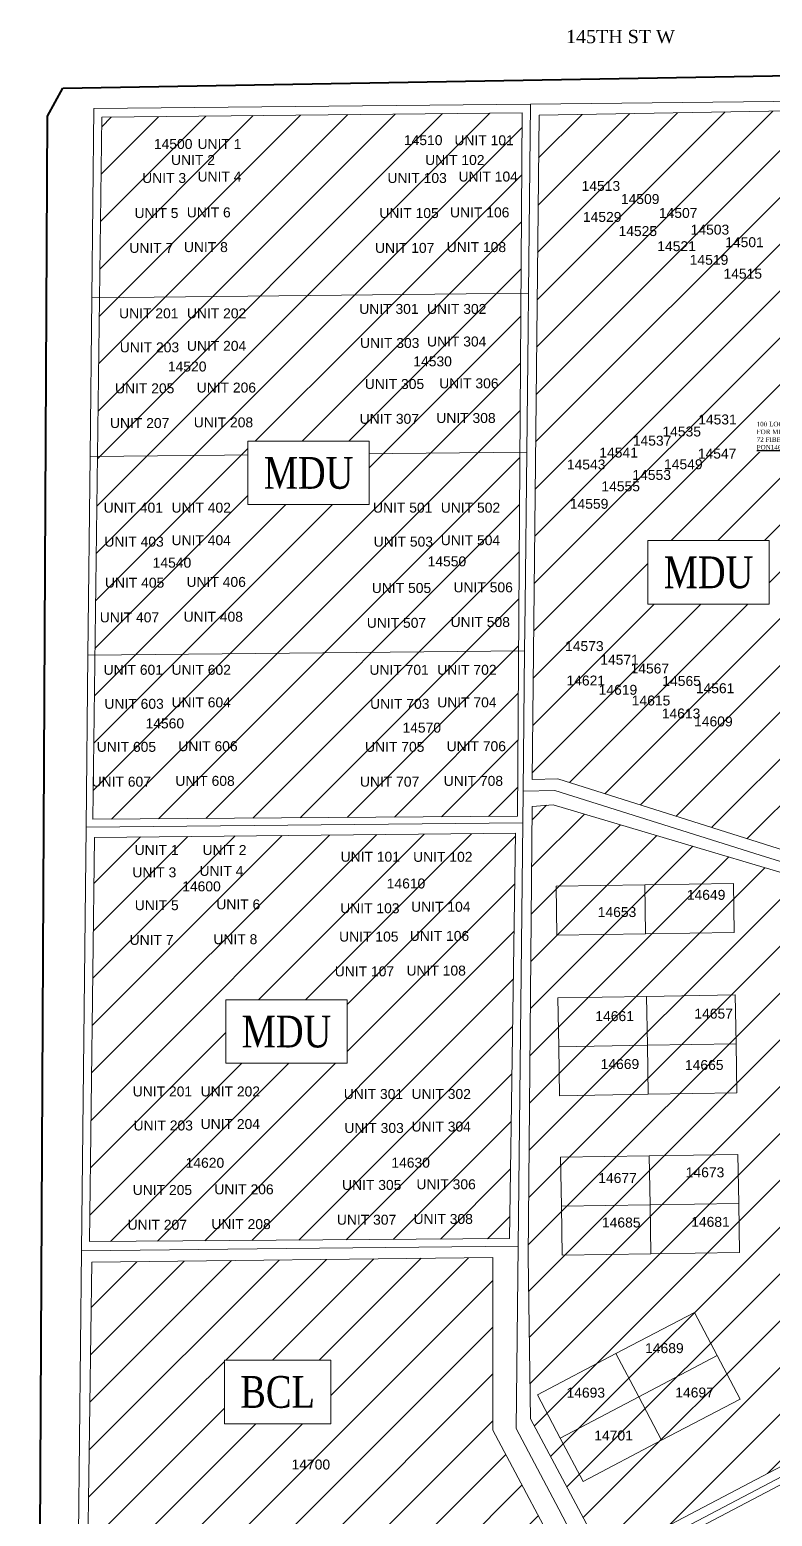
# Model space of a CAD drawing. Header units: feet. Extents: x 865220 to 5696323, y -2240498 to 1923703.
# Drawn here: x 2846485 to 2847046, y 962111 to 963234 of the extents above; entities that cross this region are included whole.
import ezdxf
from ezdxf import colors
from ezdxf.entities.mleader import LeaderData, LeaderLine
from ezdxf.enums import TextEntityAlignment as Align
from ezdxf.lldxf.tags import DXFTag
from ezdxf.math import Vec2, Vec3

# ---------------------------------------------------------------- set-up
doc = ezdxf.new("R2010")
doc.units = ezdxf.units.FT
doc.header["$LTSCALE"] = 0.015
doc.header["$MEASUREMENT"] = 0
for name, color, linetype in [('144A', 112, '144A'), ('Dakota County Addresses', 7, 'Continuous'), ('Dakota County Parcels', 7, 'Continuous'), ('DETAIL', 7, 'Continuous'), ('NOTES', 7, 'Continuous'), ('STREET NAME', 7, 'Continuous')]:
    doc.layers.add(name, color=color, linetype=linetype)
doc.layers.add('WORK BOUNDARY', color=110, linetype='Continuous', lineweight=40)
doc.styles.add('Dimensions 100', font='arial.ttf')
doc.styles.add('Line', font='txt.shx', dxfattribs={"height": 3})
doc.styles.add('SIMPLEX', font='times.ttf', dxfattribs={"width": 0.8})
doc.styles.get("Standard").update_dxf_attribs({"font": 'times.ttf'})
tags = doc.linetypes.add('144A', pattern='A,80,-5,["144A",Line,S=1.5,R=0,X=0,Y=-1.5],-24', length=109).pattern_tags.tags
tags[6] = DXFTag(74, 10)

# ---------------------------------------------------------------- blocks, each defined once
blk = doc.blocks.new('ACMAP_ANN_TEMPLATE_Dakota County Addresses')
at = {"layer": 'Dakota County Addresses', "style": 'Dimensions 100'}
blk.add_attdef('DakotaCountyAddress', text='', height=50, dxfattribs=at).set_placement((0, 0), align=Align.CENTER)

msp = doc.modelspace()

# ---------------------------------------------------------------- hatches: boundary and pattern name
at = {"layer": 'NOTES', "ltscale": 50}
h = msp.add_hatch(dxfattribs=at)
h.set_pattern_fill('ANSI31', color=5, scale=200)
h.paths.add_polyline_path([(2846894.1, 962064.8), (2846526.1, 961872), (2846532.1, 962302.9), (2846834.9, 962306.6), (2846834.9, 962176.2)])
h.paths.add_polyline_path([(2847768.4, 962922.6), (2847947.3, 962924.5), (2847948.3, 963200.9), (2847769.4, 963199.1)])
h.paths.add_polyline_path([(2847986.9, 962628.6), (2848082.6, 962678.6), (2848082.9, 962813), (2847988.5, 962812.2)])
h = msp.add_hatch(dxfattribs=at)
h.set_pattern_fill('ANSI31', color=1, scale=200)
edge = h.paths.add_edge_path()
edge.add_line((2846861.7, 962307), (2846864.7, 962647.2))
edge.add_line((2846864.7, 962647.2), (2846880.5, 962648.5))
edge.add_line((2846880.5, 962648.5), (2847155.3, 962566.9))
edge.add_line((2847155.3, 962566.9), (2847278.4, 962568.9))
edge.add_arc((2847593.7, 962593.6), 316.3, 184.4709, 206.9462)
edge.add_line((2847311.8, 962450.2), (2847380.9, 962321.1))
edge.add_line((2847380.9, 962321.1), (2846919.9, 962078.9))
edge.add_line((2846919.9, 962078.9), (2846863.5, 962184.7))
edge.add_line((2846863.5, 962184.7), (2846861.7, 962307))
edge = h.paths.add_edge_path()
edge.add_line((2847346.6, 962596), (2847354.8, 962542.9))
edge.add_arc((2847528.5, 962571.7), 176.1, 189.4249, 210.0091)
edge.add_line((2847376, 962483.6), (2847447.8, 962346.8))
edge.add_line((2847447.8, 962346.8), (2847757.3, 962508.2))
edge.add_line((2847757.3, 962508.2), (2847756.6, 962852.1))
edge.add_line((2847756.6, 962852.1), (2847525.3, 962848))
edge.add_line((2847525.3, 962848), (2847523.4, 962687.8))
edge.add_line((2847523.4, 962687.8), (2847346.6, 962596))
h.paths.add_polyline_path([(2847330.9, 963193.6), (2847328.9, 962860.2), (2847756.8, 962863.7), (2847758.3, 963196.7)])
h = msp.add_hatch(dxfattribs=at)
h.set_pattern_fill('ANSI31', color=30, scale=200)
h.paths.add_polyline_path([(2846532.8, 962637.6), (2846853.6, 962639.9), (2846857.2, 963171.3), (2846539.6, 963167.8)])
h.paths.add_polyline_path([(2846534.2, 962623.9), (2846530.3, 962318.6), (2846847.5, 962320.8), (2846852.2, 962627)])
h.paths.add_polyline_path([(2846869.9, 963169.4), (2846864.7, 962667.7), (2846884.2, 962668.2), (2847157.4, 962581.8), (2847274.9, 962581.8), (2847344.4, 962609.2), (2847510, 962697.7), (2847512.1, 962848.3), (2847317.9, 962847.8), (2847318.4, 963177.3)])
h.paths.add_polyline_path([(2847943.9, 962701.8), (2847768.6, 962699.4), (2847766.9, 962513.8), (2847946.3, 962607.4)])
h.paths.add_polyline_path([(2847767.5, 962710.2), (2847951.5, 962712), (2847978.5, 962712.3), (2847978.9, 962822.3), (2848092.9, 962821.8), (2848092.4, 962684.7), (2848573.9, 962937.5), (2848573.9, 962949.1), (2848380.3, 962947.1), (2848352.2, 962997.6), (2848250.8, 962996.6), (2848193.9, 963101.4), (2848161.9, 963101.1), (2848161, 963186.1), (2848007.3, 963184.5), (2848007.3, 962914.8), (2847952.3, 962914.5), (2847768.3, 962912.6)])

# ---------------------------------------------------------------- linework, layer by layer
at = {"layer": '144A', "lineweight": 5, "ltscale": 100, "flags": 128}
msp.add_lwpolyline([(2846455.3, 962896.5), (2846454.5, 962852.4), (2846453.4, 962765.9), (2846452.4, 962688), (2846451.4, 962610), (2846450.4, 962532), (2846449.4, 962454), (2846448.4, 962376), (2846447.4, 962298), (2846446.5, 962223.1), (2846445.5, 962148.1), (2846444.6, 962075.2), (2846442.2, 961890.2), (2846441.2, 961813.1), (2846541.3, 961866.3), (2846913.4, 962061.9), (2847154.2, 962188.5), (2847160.7, 962192.4)], dxfattribs=at)
at = {"layer": 'Dakota County Parcels', "lineweight": 5}
for p, q in [((2846532, 963031.5), (2846533.5, 963174.4)), ((2846533.5, 963174.4), (2846863.4, 963177.8)), ((2846861.9, 963034.9), (2846863.4, 963177.8)), ((2847090.9, 963180.1), (2846863.4, 963177.8)), ((2846530.7, 962911.5), (2846532, 963031.5)), ((2846532, 963031.5), (2846861.9, 963034.9)), ((2846861.6, 963007.8), (2846861.9, 963034.9)), ((2846860.6, 962914.9), (2846861.6, 963007.8)), ((2846530.7, 962911.5), (2846860.6, 962914.9)), ((2846859.4, 962799.5), (2846860.6, 962914.9)), ((2846859, 962764.9), (2846859.4, 962799.5)), ((2846529.1, 962761.5), (2846859, 962764.9)), ((2846857.9, 962658.9), (2846859, 962764.9)), ((2846857.6, 962634.9), (2846857.9, 962658.9)), ((2846881.8, 962659.3), (2846857.9, 962658.9)), ((2847036.9, 962610.5), (2846881.8, 962659.3)), ((2846527.7, 962631.5), (2846857.6, 962634.9)), ((2846854.2, 962315), (2846857.6, 962634.9)), ((2847154.5, 962573.4), (2847036.9, 962610.5)), ((2846949.8, 962588), (2847016.7, 962589.1)), ((2847017.4, 962552.1), (2847016.7, 962589.1)), ((2846882.8, 962586.9), (2846949.8, 962588)), ((2846883.4, 962549.9), (2846882.8, 962586.9)), ((2846950.4, 962551), (2846949.8, 962588)), ((2846950.4, 962551), (2846883.4, 962549.9)), ((2847017.4, 962552.1), (2846950.4, 962551)), ((2846884.2, 962502.7), (2846951.2, 962503.8)), ((2846884.8, 962465.7), (2846884.2, 962502.7)), ((2846951.2, 962503.8), (2847018.1, 962504.9)), ((2846951.2, 962503.8), (2846951.8, 962466.8)), ((2847018.8, 962467.9), (2847018.1, 962504.9)), ((2846884.8, 962465.7), (2846951.8, 962466.8)), ((2846885.4, 962428.7), (2846884.8, 962465.7)), ((2846951.8, 962466.8), (2847018.8, 962467.9)), ((2846951.8, 962466.8), (2846952.4, 962429.8)), ((2847019.4, 962430.9), (2847018.8, 962467.9)), ((2846885.4, 962428.7), (2846952.4, 962429.8)), ((2846952.4, 962429.8), (2847019.4, 962430.9)), ((2846886.2, 962382.2), (2846953.2, 962383.3)), ((2846886.8, 962345.2), (2846886.2, 962382.2)), ((2846953.2, 962383.3), (2847020.1, 962384.4)), ((2846953.2, 962383.3), (2846953.8, 962346.3)), ((2847020.8, 962347.4), (2847020.1, 962384.4)), ((2846886.8, 962345.2), (2846953.8, 962346.3)), ((2846887.4, 962308.2), (2846886.8, 962345.2)), ((2846953.8, 962346.3), (2847020.8, 962347.4)), ((2846953.8, 962346.3), (2846954.4, 962309.3)), ((2847021.4, 962310.4), (2847020.8, 962347.4)), ((2846854.2, 962315), (2846852.7, 962177.4)), ((2846887.4, 962308.2), (2846954.4, 962309.3)), ((2846954.4, 962309.3), (2847021.4, 962310.4)), ((2846928, 962234), (2846987.3, 962265.1)), ((2847004.5, 962232.4), (2846987.3, 962265.1)), ((2846868.7, 962202.8), (2846928, 962234)), ((2846945.2, 962201.2), (2846928, 962234)), ((2846945.2, 962201.2), (2847004.5, 962232.4)), ((2847021.8, 962199.6), (2847004.5, 962232.4)), ((2846868.7, 962202.8), (2846885.9, 962170)), ((2846885.9, 962170), (2846945.2, 962201.2)), ((2846962.5, 962168.5), (2846945.2, 962201.2)), ((2846962.5, 962168.5), (2847021.8, 962199.6)), ((2846852.7, 962177.4), (2846884.8, 962116.3)), ((2846885.9, 962170), (2846903.2, 962137.3)), ((2846903.2, 962137.3), (2846962.5, 962168.5)), ((2846884.8, 962116.3), (2846911.1, 962066.3))]:
    msp.add_line(p, q, dxfattribs=at)
for points in [[(2846519.4, 961860.5), (2846519.7, 961882.5), (2846524.3, 962311.6), (2846527.7, 962631.5), (2846529.1, 962761.5), (2846530.7, 962911.5)], [(2846519.4, 961860.5), (2846538.9, 961870.7), (2846911.1, 962066.3), (2847151.9, 962192.9), (2847389.3, 962317.7)], [(2846524.3, 962311.6), (2846679.2, 962313.2), (2846854.2, 962315)]]:
    msp.add_lwpolyline(points, dxfattribs=at)
at = {"layer": 'NOTES', "color": 30, "lineweight": 5, "ltscale": 50, "flags": 128}
for points in [[(2846869.9, 963169.4), (2846864.7, 962667.7), (2846884.2, 962668.2), (2847157.4, 962581.8), (2847274.9, 962581.8), (2847344.4, 962609.2), (2847510, 962697.7), (2847512.1, 962848.3), (2847317.9, 962847.8), (2847318.4, 963177.3)], [(2846532.8, 962637.6), (2846853.6, 962639.9), (2846857.2, 963171.3), (2846539.6, 963167.8)], [(2846534.2, 962623.9), (2846530.3, 962318.6), (2846847.5, 962320.8), (2846852.2, 962627)]]:
    msp.add_lwpolyline(points, close=True, dxfattribs=at)
at = {"layer": 'NOTES', "color": 1, "lineweight": 5, "ltscale": 50, "flags": 128}
msp.add_lwpolyline([(2846861.7, 962307), (2846864.7, 962647.2), (2846880.5, 962648.5), (2847155.3, 962566.9), (2847278.4, 962568.9, 0.098383), (2847311.8, 962450.2), (2847380.9, 962321.1), (2846919.9, 962078.9), (2846863.5, 962184.7), (2846861.7, 962307)], format="xyb", dxfattribs=at)
at = {"layer": 'NOTES', "color": 5, "lineweight": 5, "ltscale": 50, "flags": 128}
msp.add_lwpolyline([(2846894.1, 962064.8), (2846526.1, 961872), (2846532.1, 962302.9), (2846834.9, 962306.6), (2846834.9, 962176.2), (2846894.1, 962064.8)], dxfattribs=at)
at = {"layer": 'WORK BOUNDARY', "ltscale": 50, "flags": 128}
msp.add_lwpolyline([(2846510.2, 963189.8), (2847973.4, 963215.3), (2848166.7, 963215.3), (2848166.7, 963094.8), (2848200.5, 963094.8), (2848255, 962999.4), (2848355, 962999.4), (2848385.9, 962946.6), (2848569.9, 962946.6), (2848603, 962911.3), (2848946.6, 963111.7), (2848946.6, 962770.3), (2848898.3, 962669), (2848898.3, 962481.4), (2849079.4, 962481.4), (2849060.6, 961558.2), (2847761.1, 961558.2), (2847761.1, 960574.7), (2846501.1, 960562.3), (2846485.2, 960583.8), (2846498.7, 963168.7)], close=True, dxfattribs=at)

# ---------------------------------------------------------------- block references
at = {"layer": 'Dakota County Addresses', "lineweight": 5, "xscale": 0.15, "yscale": 0.15, "zscale": 0.15}
for p, values in [((2846593.5, 963143.9), {'DakotaCountyAddress': '14500'}), ((2846628.5, 963143.9), {'DakotaCountyAddress': 'UNIT 1'}), ((2846782.4, 963146.8), {'DakotaCountyAddress': '14510'}), ((2846828.4, 963146.7), {'DakotaCountyAddress': 'UNIT 101'}), ((2846608.5, 963131.8), {'DakotaCountyAddress': 'UNIT 2'}), ((2846806.3, 963131.8), {'DakotaCountyAddress': 'UNIT 102'}), ((2846586.7, 963118.2), {'DakotaCountyAddress': 'UNIT 3'}), ((2846628.5, 963119.3), {'DakotaCountyAddress': 'UNIT 4'}), ((2846777.8, 963118.2), {'DakotaCountyAddress': 'UNIT 103'}), ((2846831.5, 963119.3), {'DakotaCountyAddress': 'UNIT 104'}), ((2846916.6, 963112.2), {'DakotaCountyAddress': '14513'}), ((2846946.3, 963102.3), {'DakotaCountyAddress': '14509'}), ((2846580.9, 963091.7), {'DakotaCountyAddress': 'UNIT 5'}), ((2846620.4, 963092.2), {'DakotaCountyAddress': 'UNIT 6'}), ((2846771.7, 963091.7), {'DakotaCountyAddress': 'UNIT 105'}), ((2846825.1, 963092.2), {'DakotaCountyAddress': 'UNIT 106'}), ((2846917.6, 963088.8), {'DakotaCountyAddress': '14529'}), ((2846975, 963091.8), {'DakotaCountyAddress': '14507'}), ((2846944.5, 963078.1), {'DakotaCountyAddress': '14525'}), ((2846999, 963079.2), {'DakotaCountyAddress': '14503'}), ((2846577, 963065.4), {'DakotaCountyAddress': 'UNIT 7'}), ((2846618.2, 963066), {'DakotaCountyAddress': 'UNIT 8'}), ((2846768.4, 963065.4), {'DakotaCountyAddress': 'UNIT 107'}), ((2846822.6, 963066), {'DakotaCountyAddress': 'UNIT 108'}), ((2846973.8, 963066.7), {'DakotaCountyAddress': '14521'}), ((2847025.1, 963069.7), {'DakotaCountyAddress': '14501'}), ((2846998.3, 963056.4), {'DakotaCountyAddress': '14519'}), ((2847023.8, 963045.9), {'DakotaCountyAddress': '14515'}), ((2846756.5, 963019.3), {'DakotaCountyAddress': 'UNIT 301'}), ((2846807.7, 963019.3), {'DakotaCountyAddress': 'UNIT 302'}), ((2846575.1, 963016), {'DakotaCountyAddress': 'UNIT 201'}), ((2846626.3, 963016), {'DakotaCountyAddress': 'UNIT 202'}), ((2846575.6, 962990.3), {'DakotaCountyAddress': 'UNIT 203'}), ((2846626.3, 962991.4), {'DakotaCountyAddress': 'UNIT 204'}), ((2846757.1, 962993.6), {'DakotaCountyAddress': 'UNIT 303'}), ((2846807.7, 962994.7), {'DakotaCountyAddress': 'UNIT 304'}), ((2846604.1, 962975.8), {'DakotaCountyAddress': '14520'}), ((2846789.5, 962979.7), {'DakotaCountyAddress': '14530'}), ((2846760.7, 962962.6), {'DakotaCountyAddress': 'UNIT 305'}), ((2846816.9, 962963.1), {'DakotaCountyAddress': 'UNIT 306'}), ((2846572, 962959.3), {'DakotaCountyAddress': 'UNIT 205'}), ((2846633.7, 962959.9), {'DakotaCountyAddress': 'UNIT 206'}), ((2846568.2, 962933.1), {'DakotaCountyAddress': 'UNIT 207'}), ((2846631.5, 962933.6), {'DakotaCountyAddress': 'UNIT 208'}), ((2846756.8, 962936.3), {'DakotaCountyAddress': 'UNIT 307'}), ((2846814.7, 962936.9), {'DakotaCountyAddress': 'UNIT 308'}), ((2847004.7, 962935.8), {'DakotaCountyAddress': '14531'}), ((2846955.3, 962919.8), {'DakotaCountyAddress': '14537'}), ((2846977.7, 962926.7), {'DakotaCountyAddress': '14535'}), ((2846930, 962910.8), {'DakotaCountyAddress': '14541'}), ((2847004.4, 962910), {'DakotaCountyAddress': '14547'}), ((2846905.5, 962901.8), {'DakotaCountyAddress': '14543'}), ((2846978.9, 962902), {'DakotaCountyAddress': '14549'}), ((2846931.6, 962885.3), {'DakotaCountyAddress': '14555'}), ((2846955, 962893.9), {'DakotaCountyAddress': '14553'}), ((2846563.4, 962869.2), {'DakotaCountyAddress': 'UNIT 401'}), ((2846614.7, 962869.2), {'DakotaCountyAddress': 'UNIT 402'}), ((2846766.9, 962869.2), {'DakotaCountyAddress': 'UNIT 501'}), ((2846818.1, 962869.2), {'DakotaCountyAddress': 'UNIT 502'}), ((2846907.7, 962872.1), {'DakotaCountyAddress': '14559'}), ((2846564, 962843.5), {'DakotaCountyAddress': 'UNIT 403'}), ((2846614.7, 962844.6), {'DakotaCountyAddress': 'UNIT 404'}), ((2846767.4, 962843.5), {'DakotaCountyAddress': 'UNIT 503'}), ((2846818.1, 962844.6), {'DakotaCountyAddress': 'UNIT 504'}), ((2846592.6, 962827.6), {'DakotaCountyAddress': '14540'}), ((2846800.3, 962828.6), {'DakotaCountyAddress': '14550'}), ((2846564.4, 962812.5), {'DakotaCountyAddress': 'UNIT 405'}), ((2846626, 962813.1), {'DakotaCountyAddress': 'UNIT 406'}), ((2846766, 962808.5), {'DakotaCountyAddress': 'UNIT 505'}), ((2846827.7, 962809), {'DakotaCountyAddress': 'UNIT 506'}), ((2846560.5, 962786.3), {'DakotaCountyAddress': 'UNIT 407'}), ((2846623.8, 962786.8), {'DakotaCountyAddress': 'UNIT 408'}), ((2846825.5, 962782.8), {'DakotaCountyAddress': 'UNIT 508'}), ((2846762.2, 962782.2), {'DakotaCountyAddress': 'UNIT 507'}), ((2846904.1, 962764.6), {'DakotaCountyAddress': '14573'}), ((2846930.7, 962754.3), {'DakotaCountyAddress': '14571'}), ((2846563.4, 962746.7), {'DakotaCountyAddress': 'UNIT 601'}), ((2846614.7, 962746.7), {'DakotaCountyAddress': 'UNIT 602'}), ((2846764.2, 962746.7), {'DakotaCountyAddress': 'UNIT 701'}), ((2846815.4, 962746.7), {'DakotaCountyAddress': 'UNIT 702'}), ((2846905.2, 962738.6), {'DakotaCountyAddress': '14621'}), ((2846953.6, 962747.7), {'DakotaCountyAddress': '14567'}), ((2846977.6, 962738.3), {'DakotaCountyAddress': '14565'}), ((2846929.5, 962731.6), {'DakotaCountyAddress': '14619'}), ((2847002.9, 962732.8), {'DakotaCountyAddress': '14561'}), ((2846564, 962721), {'DakotaCountyAddress': 'UNIT 603'}), ((2846614.7, 962722.1), {'DakotaCountyAddress': 'UNIT 604'}), ((2846764.7, 962721), {'DakotaCountyAddress': 'UNIT 703'}), ((2846815.4, 962722.1), {'DakotaCountyAddress': 'UNIT 704'}), ((2846954.5, 962723.5), {'DakotaCountyAddress': '14615'}), ((2846587.2, 962706.2), {'DakotaCountyAddress': '14560'}), ((2846977.2, 962713.7), {'DakotaCountyAddress': '14613'}), ((2847001.6, 962707.7), {'DakotaCountyAddress': '14609'}), ((2846781.3, 962703), {'DakotaCountyAddress': '14570'}), ((2846558.2, 962688.5), {'DakotaCountyAddress': 'UNIT 605'}), ((2846619.8, 962689), {'DakotaCountyAddress': 'UNIT 606'}), ((2846760.9, 962688.5), {'DakotaCountyAddress': 'UNIT 705'}), ((2846822.5, 962689), {'DakotaCountyAddress': 'UNIT 706'}), ((2846554.3, 962662.2), {'DakotaCountyAddress': 'UNIT 607'}), ((2846617.6, 962662.8), {'DakotaCountyAddress': 'UNIT 608'}), ((2846757, 962662.2), {'DakotaCountyAddress': 'UNIT 707'}), ((2846820.3, 962662.8), {'DakotaCountyAddress': 'UNIT 708'}), ((2846581, 962610.6), {'DakotaCountyAddress': 'UNIT 1'}), ((2846632.3, 962610.6), {'DakotaCountyAddress': 'UNIT 2'}), ((2846742.4, 962605.5), {'DakotaCountyAddress': 'UNIT 101'}), ((2846797.2, 962605.4), {'DakotaCountyAddress': 'UNIT 102'}), ((2846579.3, 962593.7), {'DakotaCountyAddress': 'UNIT 3'}), ((2846630, 962594.8), {'DakotaCountyAddress': 'UNIT 4'}), ((2846614.9, 962583.1), {'DakotaCountyAddress': '14600'}), ((2846769.4, 962585.3), {'DakotaCountyAddress': '14610'}), ((2846642.7, 962569.5), {'DakotaCountyAddress': 'UNIT 6'}), ((2846996.1, 962576.7), {'DakotaCountyAddress': '14649'}), ((2846581.1, 962568.9), {'DakotaCountyAddress': 'UNIT 5'}), ((2846742.1, 962566.6), {'DakotaCountyAddress': 'UNIT 103'}), ((2846795.7, 962567.7), {'DakotaCountyAddress': 'UNIT 104'}), ((2846928.8, 962563.7), {'DakotaCountyAddress': '14653'}), ((2846577.2, 962542.7), {'DakotaCountyAddress': 'UNIT 7'}), ((2846640.5, 962543.2), {'DakotaCountyAddress': 'UNIT 8'}), ((2846741.3, 962545.2), {'DakotaCountyAddress': 'UNIT 105'}), ((2846794.7, 962545.7), {'DakotaCountyAddress': 'UNIT 106'}), ((2846738, 962518.9), {'DakotaCountyAddress': 'UNIT 107'}), ((2846792.2, 962519.5), {'DakotaCountyAddress': 'UNIT 108'}), ((2846927, 962485.1), {'DakotaCountyAddress': '14661'}), ((2847001.8, 962487), {'DakotaCountyAddress': '14657'}), ((2846931, 962448.9), {'DakotaCountyAddress': '14669'}), ((2846994.7, 962448.2), {'DakotaCountyAddress': '14665'}), ((2846585.4, 962428.2), {'DakotaCountyAddress': 'UNIT 201'}), ((2846636.7, 962428.2), {'DakotaCountyAddress': 'UNIT 202'}), ((2846744.8, 962426.3), {'DakotaCountyAddress': 'UNIT 301'}), ((2846796, 962426.3), {'DakotaCountyAddress': 'UNIT 302'}), ((2846586, 962402.5), {'DakotaCountyAddress': 'UNIT 203'}), ((2846636.7, 962403.6), {'DakotaCountyAddress': 'UNIT 204'}), ((2846796, 962401.7), {'DakotaCountyAddress': 'UNIT 304'}), ((2846745.3, 962400.6), {'DakotaCountyAddress': 'UNIT 303'}), ((2846617.5, 962374.3), {'DakotaCountyAddress': '14620'}), ((2846772.9, 962374.4), {'DakotaCountyAddress': '14630'}), ((2846743.5, 962357.6), {'DakotaCountyAddress': 'UNIT 305'}), ((2846799.7, 962358.1), {'DakotaCountyAddress': 'UNIT 306'}), ((2846929.2, 962362.8), {'DakotaCountyAddress': '14677'}), ((2846995.3, 962367.1), {'DakotaCountyAddress': '14673'}), ((2846585.4, 962353.8), {'DakotaCountyAddress': 'UNIT 205'}), ((2846647, 962354.3), {'DakotaCountyAddress': 'UNIT 206'}), ((2846581.5, 962327.5), {'DakotaCountyAddress': 'UNIT 207'}), ((2846644.8, 962328), {'DakotaCountyAddress': 'UNIT 208'}), ((2846739.6, 962331.3), {'DakotaCountyAddress': 'UNIT 307'}), ((2846797.5, 962331.9), {'DakotaCountyAddress': 'UNIT 308'}), ((2846932, 962329.2), {'DakotaCountyAddress': '14685'}), ((2846999.4, 962329.7), {'DakotaCountyAddress': '14681'}), ((2846964.6, 962234.3), {'DakotaCountyAddress': '14689'}), ((2846905.2, 962200.7), {'DakotaCountyAddress': '14693'}), ((2846987.4, 962200.8), {'DakotaCountyAddress': '14697'}), ((2846926.2, 962168.3), {'DakotaCountyAddress': '14701'}), ((2846697.5, 962146.4), {'DakotaCountyAddress': '14700'})]:
    msp.add_blockref('ACMAP_ANN_TEMPLATE_Dakota County Addresses', p, dxfattribs=at).add_auto_attribs(values)

# ---------------------------------------------------------------- texts
at = {"layer": 'STREET NAME', "lineweight": 5, "ltscale": 40, "insert": (2846890.3, 963233.8), "char_height": 10, "attachment_point": 1}
msp.add_mtext('145TH ST W', dxfattribs=at)

# ---------------------------------------------------------------- next in the draw order: texts
at = {"layer": 'NOTES', "color": 30, "lineweight": 5, "ltscale": 0.5, "char_height": 24, "attachment_point": 1, "style": 'SIMPLEX', "bg_fill": 19, "box_fill_scale": 1.5, "bg_fill_color": 256, "bg_fill_transparency": 0}
for insert in [(2846662, 962911.2), (2846964.1, 962836.1), (2846645.3, 962489.2)]:
    msp.add_mtext('MDU', dxfattribs=dict(at, insert=insert))
at = {"layer": 'NOTES', "color": 5, "lineweight": 5, "ltscale": 0.5, "insert": (2846644.2, 962217), "char_height": 24, "attachment_point": 1, "style": 'SIMPLEX', "bg_fill": 19, "box_fill_scale": 1.5, "bg_fill_color": 256, "bg_fill_transparency": 0}
msp.add_mtext('BCL', dxfattribs=at)

# ---------------------------------------------------------------- next in the draw order: leaders
at = {"layer": 'DETAIL', "lineweight": 5, "ltscale": 5}
ml = msp.add_multileader_mtext('Standard', dxfattribs=at)
ml.set_content('100 LOOP RESERVED\\PFOR MDU COMPLEX\\P72 FIBERS - 66 UNITS\\PPON14629CA, 325-396', color=256)
ml.set_leader_properties()
ml.build(insert=Vec2(0, 0))
ml.multileader.update_dxf_attribs({"text_left_attachment_type": 5, "text_right_attachment_type": 5, "dogleg_length": 3})
ctx = ml.context
ctx.base_point, ctx.char_height, ctx.landing_gap_size, ctx.plane_origin = Vec3(2847032.8, 962915.9), 3.5, 1.5, Vec3(2847135.4, 962932.7)
ctx.left_attachment, ctx.right_attachment = 5, 5
notes = []
notes.append((ctx, [(0, (1, 1, 0), (2847088.7, 962915.9), (-1, 0), 3, [(0, [(2847111.2, 962899.8)], 0, [])])]))
ctx.mtext.insert, ctx.mtext.flow_direction = Vec3(2847034.3, 962937.8), 5
ctx.mtext.has_bg_fill, ctx.mtext.bg_color, ctx.mtext.bg_scale_factor, ctx.mtext.bg_transparency, ctx.mtext.use_window_bg_color = 1, -1027028792, 1.5, 0, 1
for ctx, leaders in notes:
    for number, flags, end, landing, length, lines in leaders:
        leader = LeaderData()
        leader.index, (leader.has_last_leader_line, leader.has_dogleg_vector, leader.attachment_direction) = number, flags
        leader.last_leader_point, leader.dogleg_vector, leader.dogleg_length = Vec3(end), Vec3(landing), length
        for number, points, colour, breaks in lines:
            line = LeaderLine()
            line.index, line.vertices, line.color, line.breaks = number, Vec3.list(points), colors.encode_raw_color(colour), breaks
            leader.lines.append(line)
        ctx.leaders.append(leader)

doc.saveas('drawing.dxf')
